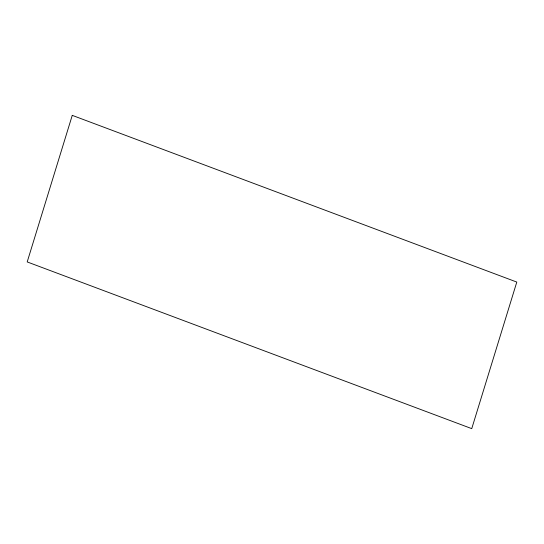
<?xml version="1.0" encoding="UTF-8"?>
<svg xmlns="http://www.w3.org/2000/svg" width="544" height="544" viewBox="0 0 544 544"><rect width="100%" height="100%" fill="white"/><g stroke="black" fill="none" stroke-linecap="round" stroke-linejoin="round"><path stroke-width="0.82" d="M72.257 115.362L27.2 261.929L471.743 428.638L516.8 282.071L72.257 115.362"/></g></svg>
